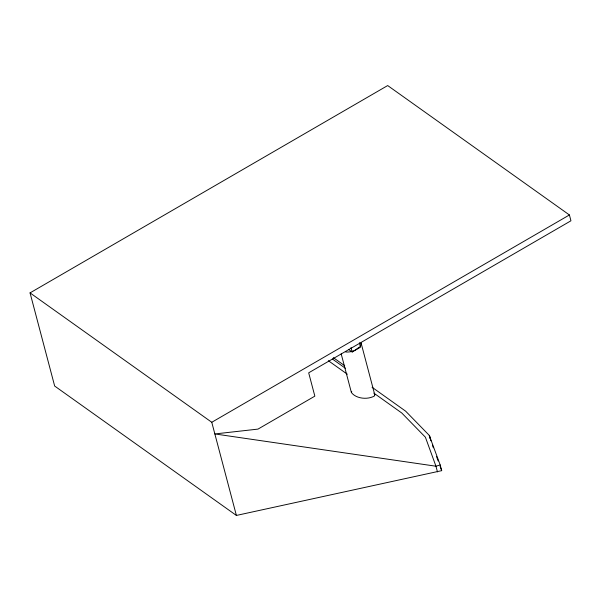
<?xml version="1.0" encoding="UTF-8"?>
<svg xmlns="http://www.w3.org/2000/svg" width="601" height="601" viewBox="0 0 601 601"><rect width="100%" height="100%" fill="white"/><g stroke="black" fill="none" stroke-linecap="round" stroke-linejoin="round"><path stroke-width="0.9" d="M360.014 346.431A11.043 6.333 -14.8 0 0 361.073 342.953L374.791 394.887L374.461 395.961C367.782 399.883 356.153 398.884 351.39 392.521L351.728 391.446M359.36 347.145L354.68 350.391M30.05 292.882L387.69 85.56L569.41 214.963L570.95 220.792L308.681 372.823L314.849 396.149L257.987 429.106L214.85 433.945L435.958 466.218L440.187 464.964L441.69 470.658L236.388 515.44L54.661 386.037L30.05 292.882L211.77 422.278L236.388 515.44M211.77 422.278L569.41 214.963M348.415 349.331L352.186 352.013L360.532 347.183L359.36 342.765M353.839 350.789L351.074 351.615A11.043 6.333 -14.8 0 1 345.59 351.931M333.352 357.64L344.719 365.731M332.398 359.007L345.365 368.248M372.072 387.262L405.645 411.167L429.264 435.379L440.187 464.964M328.364 360.72L347.325 374.22M373.86 393.122L401.776 413L425.403 437.212L435.958 466.218L437.46 471.913M374.333 393.738L374.791 394.887M432.42 445.168L433.374 447.805M436.574 456.595L438.174 460.99M440.09 466.263L441.69 470.658M429.632 435.958L430.925 440.833M429.264 435.379L430.128 438.632M351.022 347.596L352.186 352.013M341.188 353.906L351.39 392.521"/></g></svg>
